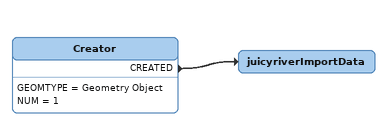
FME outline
Creator
    GEOMTYPE = Geometry Object
    NUM = 1
    CREATED -> juicyriverImportData
juicyriverImportData
